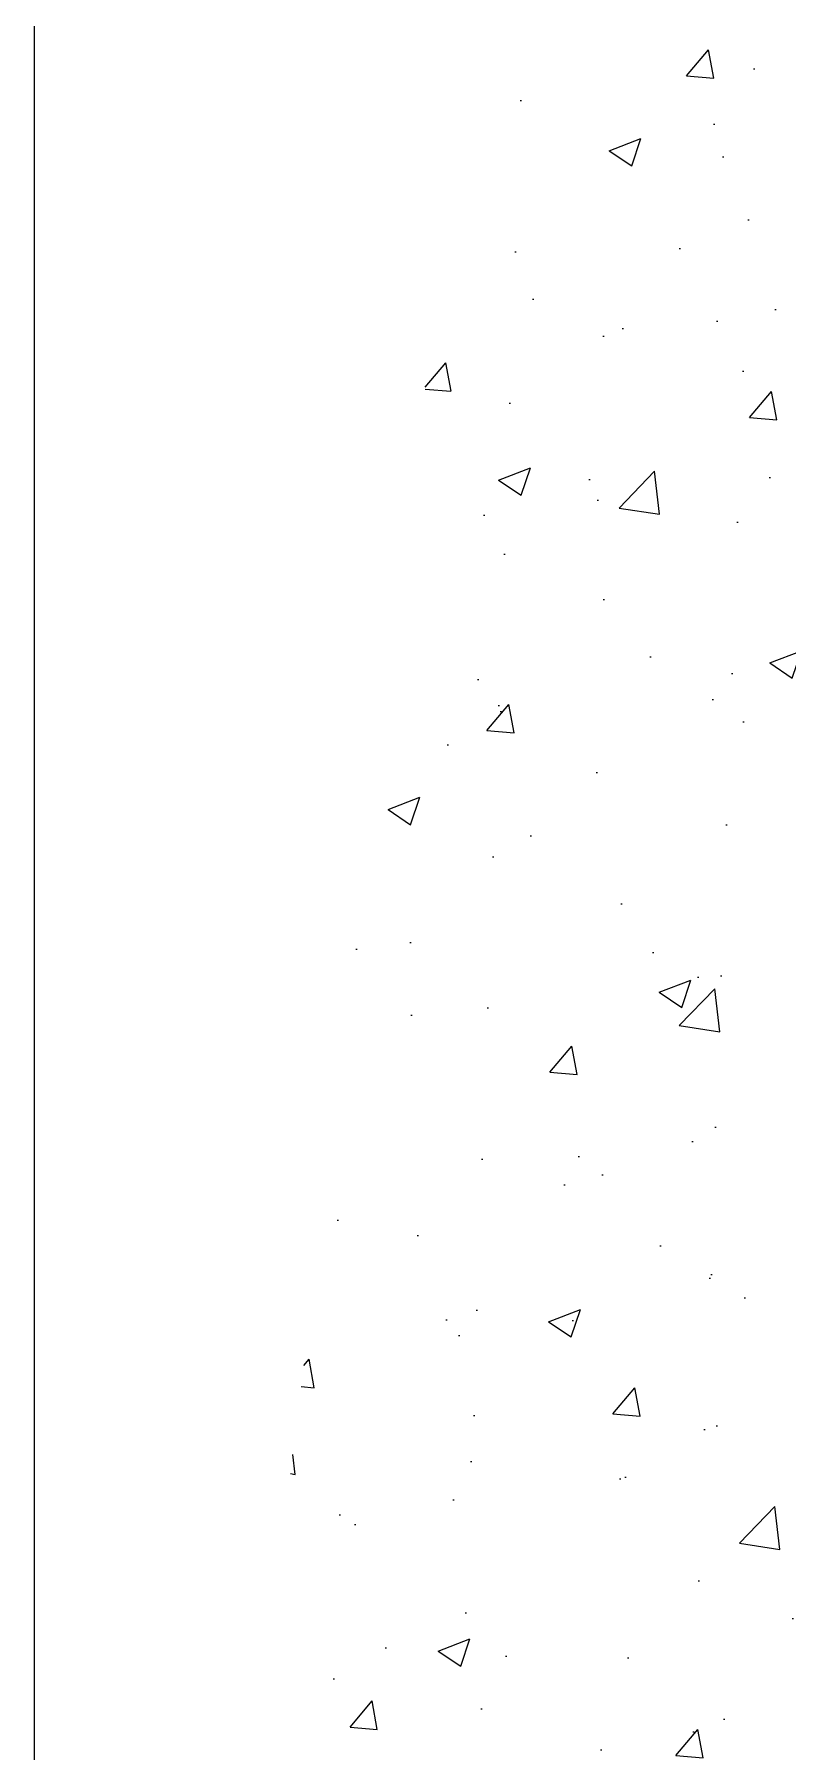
# Model space of a CAD drawing. Extents: x 0 to 1130, y -960 to 577.
# Drawn here: x 690 to 732.1, y -586.4 to -490.3 of the extents above; entities that cross this region are included whole.
import ezdxf

# ---------------------------------------------------------------- set-up
doc = ezdxf.new("R2010")
doc.units = 0
doc.header["$LTSCALE"] = 7.5
doc.header["$MEASUREMENT"] = 0
doc.layers.add('FILL', color=8, linetype='CONTINUOUS')
doc.layers.add('MARCHIO', color=7, linetype='CONTINUOUS')

msp = doc.modelspace()

# ---------------------------------------------------------------- hatches: boundary and pattern name
at = {"layer": 'FILL'}
h = msp.add_hatch(dxfattribs=at)
h.set_pattern_fill('AR-CONC', color=256, scale=0.1, style=0)
h.set_pattern_definition([(49.99999999999999, (685.3052247710255, -658.2337752649617), (18.2184668996004, -1.593908553890309), [1.905, -20.955]), (355, (685.3052247710255, -658.2337752649617), (-3.524282597566699, 19.105664288218), [1.524, -16.764]), (100.451, (686.8234247710254, -658.3666002649618), (14.69425016659592, 17.51166878202919), [1.619, -17.809]), (46.18420000000001, (685.3052247710255, -653.1537752649617), (27.10790408921299, -4.204232793272715), [2.8575, -31.4325]), (96.63559999999998, (687.5642147710255, -653.5041252649617), (23.74042344662372, 24.74255558900492), [2.428499999999993, -26.71349999999994]), (351.1840000000001, (685.3052247710255, -653.1537752649617), (23.74046058139339, 24.74251178605977), [2.286, -25.146]), (21, (687.8452247710254, -654.4237752649617), (15.16148798353833, -10.22655185167625), [1.905, -20.955]), (326.0000000000001, (687.8452247710254, -654.4237752649617), (6.180202834764708, 18.41879661223193), [1.524, -16.764]), (71.4514, (689.1086747710254, -655.2759852649617), (21.34164907701245, 8.192285771605745), [1.619, -17.809]), (37.50000000000001, (685.3052247710255, -658.2337752649617), (0.3088603250591817, 8.455503887315311), [0, -16.5608, 0, -17.018, 0, -16.8275]), (7.499999999999999, (685.3052247710255, -658.2337752649617), (6.681966251030575, 10.01805748181195), [0, -9.7028, 0, -16.1798, 0, -6.413500000000001]), (327.5, (679.6410247710255, -658.2337752649617), (13.55905951668714, -0.5728743992673458), [0, -6.350000000000001, 0, -19.812, 0, -26.289]), (317.5, (677.1010247710254, -658.2337752649617), (14.81291813860181, 2.542649103333302), [0, -8.255, 0, -13.1572, 0, -18.669])])
h.paths.add_polyline_path([(733.477530603927, -429.1063286052731), (721.903075526084, -429.1063286052731), (698.6471628196196, -616.535925573751), (718.5975306039269, -616.5359255737508), (733.477530603927, -601.6559255737507)])

# ---------------------------------------------------------------- linework, layer by layer
at = {"layer": 'MARCHIO'}
msp.add_lwpolyline([(690, -640), (690, -343), (900, -343), (900, -640)], close=True, dxfattribs=at)

doc.saveas('drawing.dxf')
